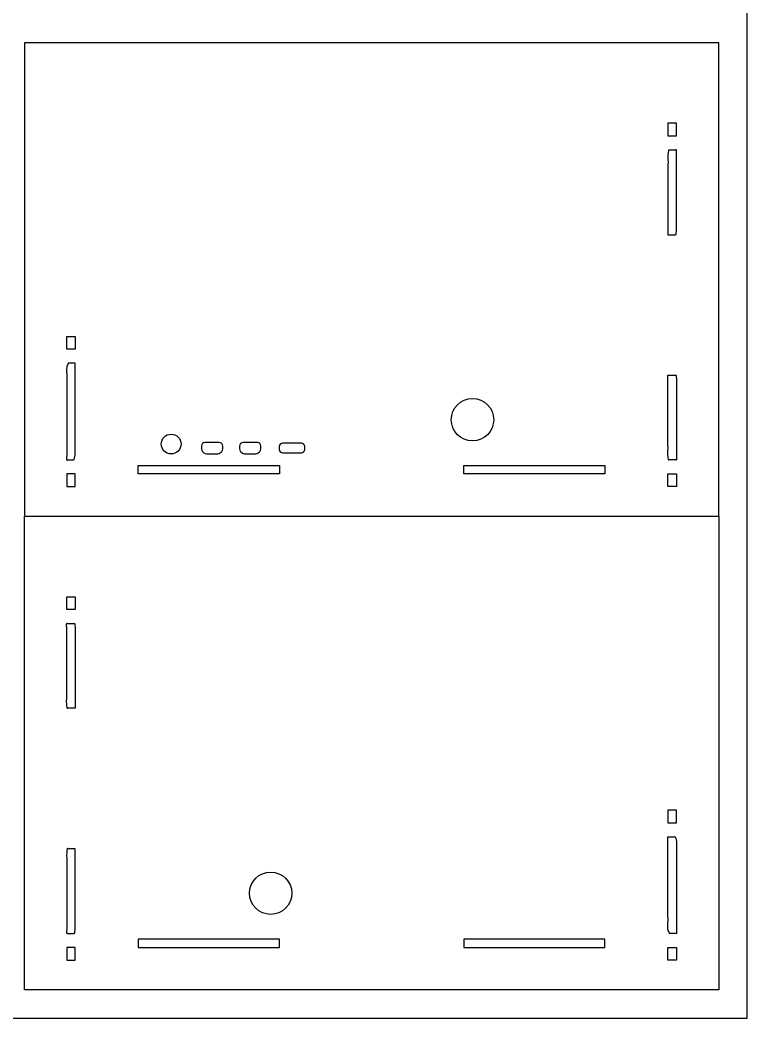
# Model space of a CAD drawing. Header units: millimetres. Extents: x 0 to 800, y 0 to 600.
# Drawn here: x 542.4 to 800, y 0 to 353.6 of the extents above; entities that cross this region are included whole.
import ezdxf

# ---------------------------------------------------------------- set-up
doc = ezdxf.new("R2010")
doc.units = ezdxf.units.MM
doc.header["$MEASUREMENT"] = 0
doc.layers.add('CORTE', color=1, linetype='Continuous')

msp = doc.modelspace()

# ---------------------------------------------------------------- linework, layer by layer
at = {"layer": 'CORTE'}
for p, q in [((584.36, 192.75), (584.36, 195.75)), ((584.36, 195.75), (634.36, 195.75)), ((634.36, 195.75), (634.36, 192.75)), ((699.64, 192.75), (699.64, 195.75)), ((699.64, 195.75), (749.64, 195.75)), ((749.64, 195.75), (749.64, 192.75)), ((634.36, 192.75), (584.36, 192.75)), ((749.64, 192.75), (699.64, 192.75)), ((584.36, 28), (584.36, 25)), ((634.36, 28), (584.36, 28)), ((584.36, 25), (634.36, 25)), ((634.36, 25), (634.36, 28)), ((749.64, 28), (699.64, 28)), ((699.64, 28), (699.64, 25)), ((699.64, 25), (749.64, 25)), ((749.64, 25), (749.64, 28))]:
    msp.add_line(p, q, dxfattribs=at)
for points in [[(0, 0), (800, 0), (800, 600), (0, 600), (0, 0)], [(790, 177.75), (790, 345.5), (544, 345.5), (544, 177.75)], [(772, 312.5), (775, 312.5), (775, 317), (772, 317), (772, 312.5)], [(559, 241.45), (562, 241.45), (562, 236.95), (559, 236.95), (559, 241.45)], [(559, 188.25), (562, 188.25), (562, 192.75), (559, 192.75), (559, 188.25)], [(772, 192.75), (775, 192.75), (775, 188.25), (772, 188.25), (772, 192.75)], [(562, 144.75), (559, 144.75), (559, 149.25), (562, 149.25), (562, 144.75)], [(775, 73.7), (772, 73.7), (772, 69.2), (775, 69.2), (775, 73.7)], [(562, 25), (559, 25), (559, 20.5), (562, 20.5), (562, 25)], [(775, 20.5), (772, 20.5), (772, 25), (775, 25), (775, 20.5)]]:
    msp.add_lwpolyline(points, dxfattribs=at)
for points in [[(614.28, 202.6, 0.414214), (613.03, 203.85), (607.97, 203.85, 0.414214), (606.72, 202.6), (606.72, 201.65, 0.198912), (607.09, 200.76), (607.63, 200.22, 0.198912), (608.52, 199.85), (612.48, 199.85, 0.198912), (613.37, 200.22), (613.91, 200.76, 0.198912), (614.28, 201.65)], [(627.78, 202.6, 0.414214), (626.53, 203.85), (621.47, 203.85, 0.414214), (620.22, 202.6), (620.22, 201.65, 0.198912), (620.59, 200.76), (621.13, 200.22, 0.198912), (622.02, 199.85), (625.98, 199.85, 0.198912), (626.87, 200.22), (627.41, 200.76, 0.198912), (627.78, 201.65)], [(643.3, 201.48), (643.3, 202.42, 0.414214), (642.05, 203.67), (635.55, 203.67, 0.414214), (634.3, 202.42), (634.3, 201.48, 0.414214), (635.55, 200.23), (642.05, 200.23, 0.414214)]]:
    msp.add_lwpolyline(points, format="xyb", close=True, dxfattribs=at)
msp.add_lwpolyline([(790, 10), (544, 10), (544, 177.75), (790, 177.75)], close=True, dxfattribs=at)
for centre, radius in [((702.75, 211.97), 7.5), ((596, 203.35), 3.5), ((631.25, 44.23), 7.5)]:
    msp.add_circle(centre, radius, dxfattribs=at)
for points, knots in [([(772, 277.5), (772, 292.5), (772, 307.5), (773.5, 307.5), (775, 307.5), (775, 292.5), (775, 277.5), (773.5, 277.5), (772, 277.5)], [34.282661, 34.282661, 34.282661, 62.257661, 62.257661, 65.257661, 65.257661, 93.232661, 93.232661, 96.232661, 96.232661, 96.232661]), ([(562, 231.95), (562, 214.85), (562, 197.75), (560.5, 197.75), (559, 197.75), (559, 214.85), (559, 231.95), (560.5, 231.95), (562, 231.95)], [540.303571, 540.303571, 540.303571, 568.278571, 568.278571, 571.278571, 571.278571, 599.253571, 599.253571, 602.253571, 602.253571, 602.253571]), ([(772, 227.75), (772, 212.75), (772, 197.75), (773.5, 197.75), (775, 197.75), (775, 212.75), (775, 227.75), (773.5, 227.75), (772, 227.75)], [34.282661, 34.282661, 34.282661, 62.257661, 62.257661, 65.257661, 65.257661, 93.232661, 93.232661, 96.232661, 96.232661, 96.232661]), ([(562, 109.75), (562, 124.75), (562, 139.75), (560.5, 139.75), (559, 139.75), (559, 124.75), (559, 109.75), (560.5, 109.75), (562, 109.75)], [34.282661, 34.282661, 34.282661, 62.257661, 62.257661, 65.257661, 65.257661, 93.232661, 93.232661, 96.232661, 96.232661, 96.232661]), ([(772, 64.2), (772, 47.1), (772, 30), (773.5, 30), (775, 30), (775, 47.1), (775, 64.2), (773.5, 64.2), (772, 64.2)], [540.303571, 540.303571, 540.303571, 568.278571, 568.278571, 571.278571, 571.278571, 599.253571, 599.253571, 602.253571, 602.253571, 602.253571]), ([(562, 60), (562, 45), (562, 30), (560.5, 30), (559, 30), (559, 45), (559, 60), (560.5, 60), (562, 60)], [34.282661, 34.282661, 34.282661, 62.257661, 62.257661, 65.257661, 65.257661, 93.232661, 93.232661, 96.232661, 96.232661, 96.232661])]:
    msp.add_open_spline(points, degree=2, knots=knots, dxfattribs=at)

doc.saveas('drawing.dxf')
